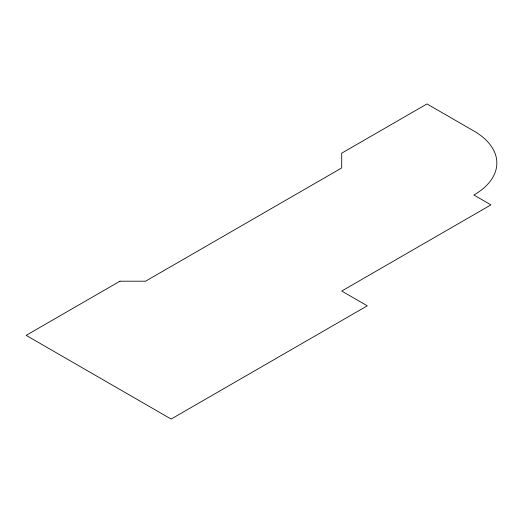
<?xml version="1.0" encoding="UTF-8"?>
<svg xmlns="http://www.w3.org/2000/svg" width="523" height="523" viewBox="0 0 523 523"><rect width="100%" height="100%" fill="white"/><g stroke="black" fill="none" stroke-linecap="round" stroke-linejoin="round"><path stroke-width="0.78" d="M119.963 281.197L26.15 335.354L171.132 419.06L367.283 305.811L341.702 291.043L490.947 204.879L473.89 195.027A78.398 45.259 0 0 0 473.89 131.018L426.984 103.94L341.702 153.174L341.702 167.948L145.544 281.197L119.963 281.197"/></g></svg>
